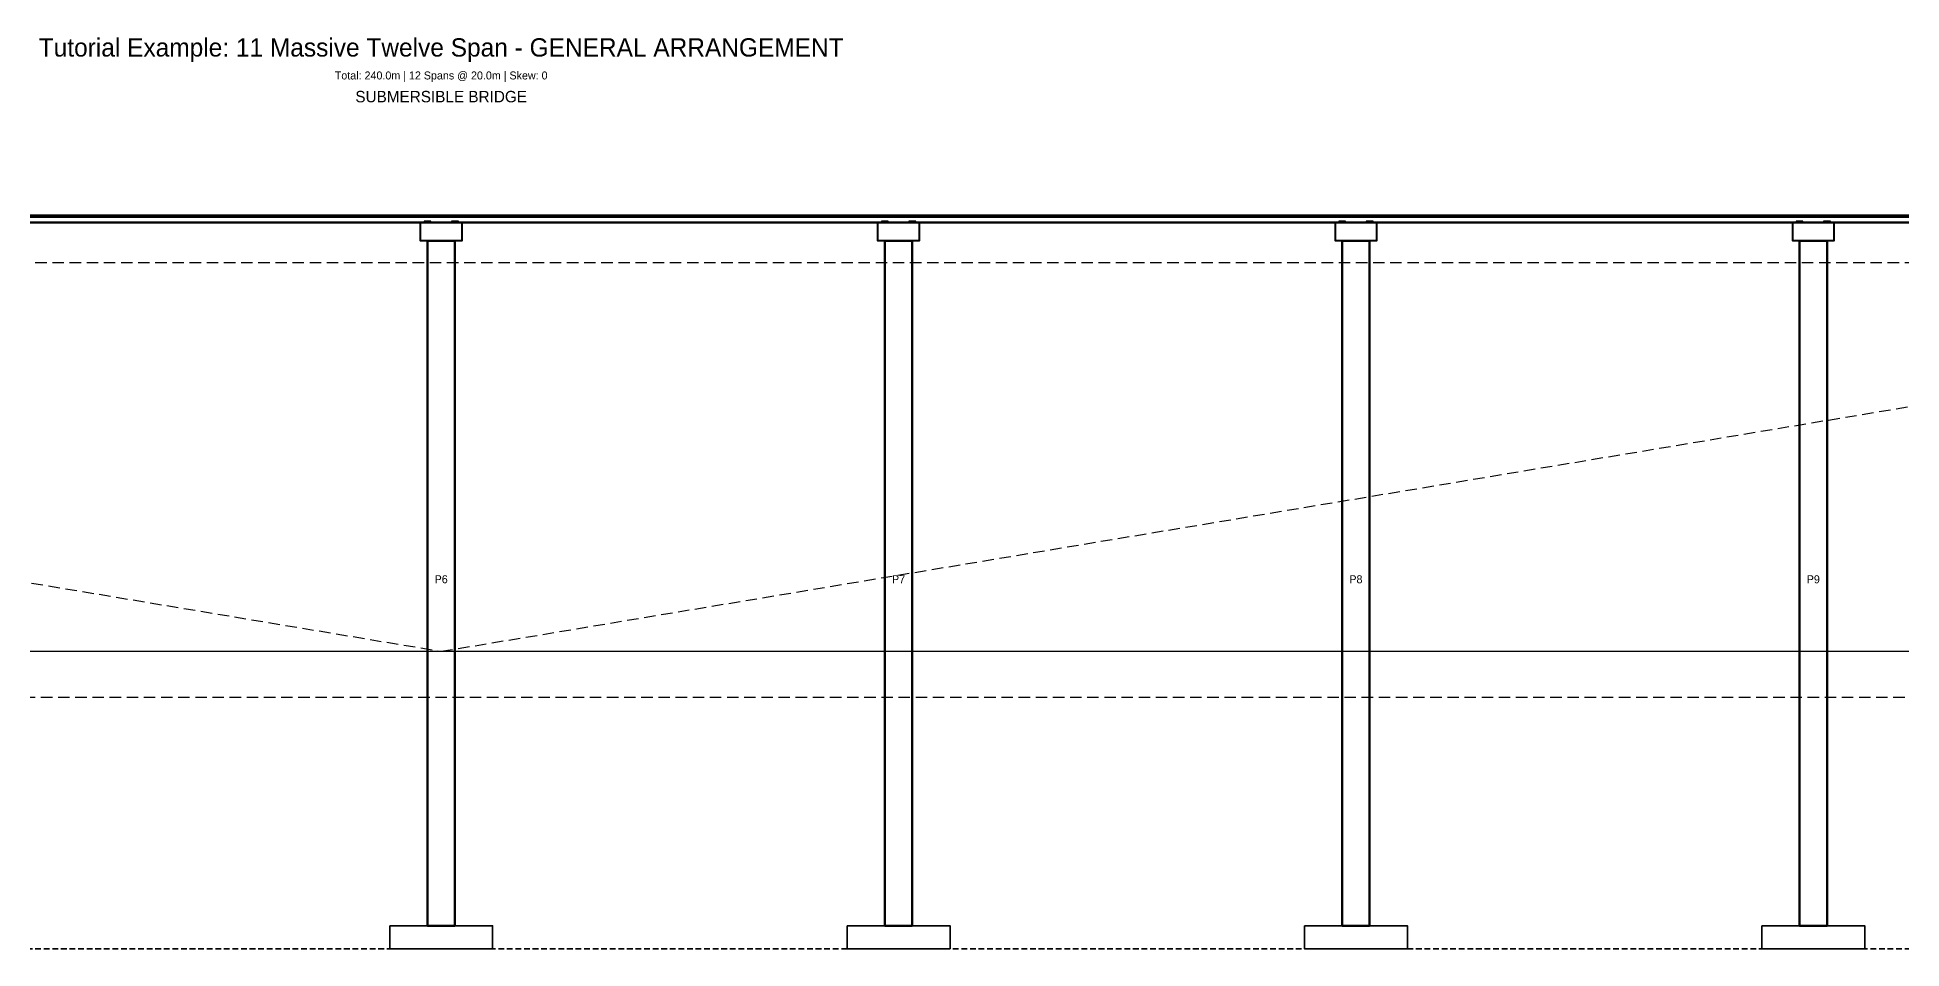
# Model space of a CAD drawing. Header units: metres. Extents: x -26 to 264, y -14 to 142.
# Drawn here: x 102.3 to 183.9, y 102 to 141.8 of the extents above; entities that cross this region are included whole.
import ezdxf
from ezdxf.enums import TextEntityAlignment as Align

# ---------------------------------------------------------------- set-up
doc = ezdxf.new("R2010")
doc.units = ezdxf.units.M
doc.linetypes.add('DASHED', pattern=[0.75, 0.5, -0.25])
doc.linetypes.add('HIDDEN', pattern=[0.375, 0.25, -0.125])
for name, color, linetype, lineweight in [('A-TEXT', 7, 'CONTINUOUS', 18), ('G-BED', 32, 'CONTINUOUS', 25), ('G-HFL', 150, 'DASHED', 25), ('G-NGL', 30, 'DASHED', 25), ('H-CONC', 253, 'CONTINUOUS', 15), ('S-BEARING', 6, 'CONTINUOUS', 30), ('S-DECK', 4, 'CONTINUOUS', 50), ('S-FNDTN', 2, 'HIDDEN', 35), ('S-KERB', 8, 'CONTINUOUS', 25), ('S-PIER', 3, 'CONTINUOUS', 50), ('S-PIERCAP', 3, 'CONTINUOUS', 40)]:
    doc.layers.add(name, color=color, linetype=linetype, lineweight=lineweight)

msp = doc.modelspace()

# ---------------------------------------------------------------- hatches: boundary and pattern name
at = {"layer": 'H-CONC'}
h = msp.add_hatch(dxfattribs=at)
h.set_pattern_fill('ANSI31', color=256, scale=0.05, style=0)
h.set_pattern_definition([])
h.paths.add_polyline_path([(0, 134), (240, 134), (240, 133.75), (0, 133.75)])
h = msp.add_hatch(dxfattribs=at)
h.set_pattern_fill('ANSI31', color=256, scale=0.04, style=0)
h.set_pattern_definition([])
h.paths.add_polyline_path([(119.4, 132.95), (120.6, 132.95), (120.6, 103), (119.4, 103)])
h = msp.add_hatch(dxfattribs=at)
h.set_pattern_fill('ANSI31', color=256, scale=0.04, style=0)
h.set_pattern_definition([])
h.paths.add_polyline_path([(139.4, 132.95), (140.6, 132.95), (140.6, 103), (139.4, 103)])
h = msp.add_hatch(dxfattribs=at)
h.set_pattern_fill('ANSI31', color=256, scale=0.04, style=0)
h.set_pattern_definition([])
h.paths.add_polyline_path([(159.4, 132.95), (160.6, 132.95), (160.6, 103), (159.4, 103)])
h = msp.add_hatch(dxfattribs=at)
h.set_pattern_fill('ANSI31', color=256, scale=0.04, style=0)
h.set_pattern_definition([])
h.paths.add_polyline_path([(179.4, 132.95), (180.6, 132.95), (180.6, 103), (179.4, 103)])

# ---------------------------------------------------------------- linework, layer by layer
at = {"layer": 'G-BED', "linetype": 'CONTINUOUS'}
msp.add_line((-15.5, 115), (255.5, 115), dxfattribs=at)
at = {"layer": 'G-BED', "linetype": 'DASHED'}
msp.add_line((-20.5, 113), (260.5, 113), dxfattribs=at)
at = {"layer": 'G-HFL', "linetype": 'DASHED'}
msp.add_line((-15.5, 132), (255.5, 132), dxfattribs=at)
at = {"layer": 'G-NGL', "linetype": 'DASHED'}
msp.add_lwpolyline([(0, 135), (120, 115), (240, 135)], dxfattribs=at)
at = {"layer": 'S-BEARING', "linetype": 'CONTINUOUS'}
for points in [[(119.25, 133.75), (119.55, 133.75), (119.55, 133.8), (119.25, 133.8)], [(120.45, 133.75), (120.75, 133.75), (120.75, 133.8), (120.45, 133.8)], [(139.25, 133.75), (139.55, 133.75), (139.55, 133.8), (139.25, 133.8)], [(140.45, 133.75), (140.75, 133.75), (140.75, 133.8), (140.45, 133.8)], [(159.25, 133.75), (159.55, 133.75), (159.55, 133.8), (159.25, 133.8)], [(160.45, 133.75), (160.75, 133.75), (160.75, 133.8), (160.45, 133.8)], [(179.25, 133.75), (179.55, 133.75), (179.55, 133.8), (179.25, 133.8)], [(180.45, 133.75), (180.75, 133.75), (180.75, 133.8), (180.45, 133.8)]]:
    msp.add_lwpolyline(points, close=True, dxfattribs=at)
at = {"layer": 'S-DECK', "linetype": 'CONTINUOUS'}
msp.add_line((0, 134), (240, 134), dxfattribs=at)
msp.add_lwpolyline([(0, 134), (240, 134), (240, 133.75), (0, 133.75)], close=True, dxfattribs=at)
at = {"layer": 'S-FNDTN', "linetype": 'HIDDEN'}
msp.add_line((-15.5, 102), (255.5, 102), dxfattribs=at)
at = {"layer": 'S-FNDTN', "linetype": 'CONTINUOUS'}
for points in [[(117.75, 103), (122.25, 103), (122.25, 102), (117.75, 102)], [(137.75, 103), (142.25, 103), (142.25, 102), (137.75, 102)], [(157.75, 103), (162.25, 103), (162.25, 102), (157.75, 102)], [(177.75, 103), (182.25, 103), (182.25, 102), (177.75, 102)]]:
    msp.add_lwpolyline(points, close=True, dxfattribs=at)
at = {"layer": 'S-KERB', "linetype": 'CONTINUOUS'}
msp.add_lwpolyline([(0, 134.075), (240, 134.075), (240, 134), (0, 134)], close=True, dxfattribs=at)
at = {"layer": 'S-PIER', "linetype": 'CONTINUOUS'}
for points in [[(119.4, 132.95), (120.6, 132.95), (120.6, 103), (119.4, 103)], [(139.4, 132.95), (140.6, 132.95), (140.6, 103), (139.4, 103)], [(159.4, 132.95), (160.6, 132.95), (160.6, 103), (159.4, 103)], [(179.4, 132.95), (180.6, 132.95), (180.6, 103), (179.4, 103)]]:
    msp.add_lwpolyline(points, close=True, dxfattribs=at)
at = {"layer": 'S-PIERCAP', "linetype": 'CONTINUOUS'}
for points in [[(119.1, 133.75), (120.9, 133.75), (120.9, 132.95), (119.1, 132.95)], [(139.1, 133.75), (140.9, 133.75), (140.9, 132.95), (139.1, 132.95)], [(159.1, 133.75), (160.9, 133.75), (160.9, 132.95), (159.1, 132.95)], [(179.1, 133.75), (180.9, 133.75), (180.9, 132.95), (179.1, 132.95)]]:
    msp.add_lwpolyline(points, close=True, dxfattribs=at)

# ---------------------------------------------------------------- texts
at = {"layer": 'A-TEXT'}
for s, height, p in [('Tutorial Example: 11 Massive Twelve Span - GENERAL ARRANGEMENT', 0.8, (120, 141)), ('Total: 240.0m | 12 Spans @ 20.0m | Skew: 0', 0.35, (120, 140)), ('SUBMERSIBLE BRIDGE', 0.5, (120, 139)), ('P6', 0.35, (120, 117.975)), ('P7', 0.35, (140, 117.975)), ('P8', 0.35, (160, 117.975)), ('P9', 0.35, (180, 117.975))]:
    msp.add_text(s, height=height, dxfattribs=at).set_placement(p, align=Align.CENTER)

doc.saveas('drawing.dxf')
